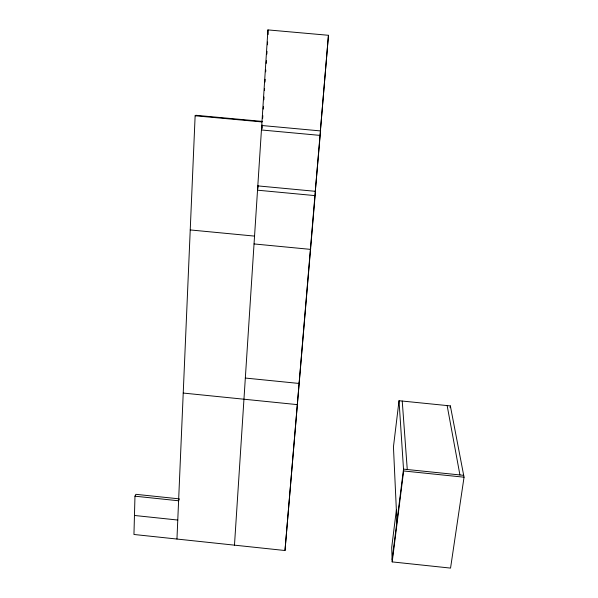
<?xml version="1.0" encoding="UTF-8"?>
<svg xmlns="http://www.w3.org/2000/svg" width="598" height="598" viewBox="0 0 598 598"><rect width="100%" height="100%" fill="white"/><g stroke="black" fill="none" stroke-linecap="round" stroke-linejoin="round"><path stroke-width="0.9" d="M179.333 498.874L135.873 494.322L134.969 496.19L133.952 534.477L284.992 550.519L328.452 35.289L267.941 29.9L234.476 545.152M176.956 539.045L195.135 115.78L195.905 115.287L262.447 121.416L261.969 121.932L195.135 115.78M261.961 128.869L262.096 126.813M262.642 118.434L262.828 115.638M263.247 109.113L263.434 106.317M263.86 99.791L264.039 96.996M264.466 90.47L264.585 88.609M265.011 82.083L265.191 79.287M265.676 71.827L265.796 69.966M266.222 63.44L266.409 60.645M266.828 54.119L267.014 51.323M267.441 44.798L267.62 42.002M284.992 550.519L315.542 190.5L315.296 191.308L257.813 185.888M315.296 191.308L320.618 130.349L320.386 130.91L261.737 125.498M320.386 130.91L328.452 35.289M396.369 510.034L391.697 547.454L392.198 561.903L450.548 568.1L464.048 477.197L450.361 405.9L399.023 400.72L393.447 446.848L396.908 521.695M392.124 559.795L403.515 469.131L463.689 475.335M392.198 561.903L403.635 470.962L399.023 400.72M450.1 407.746L450.361 405.9M258.172 185.956L257.536 190.194L314.929 195.606M262.216 124.96L261.446 129.975L320.012 135.387M297.602 403.022L297.303 404.622L183.227 393.058M299.381 381.935L299.082 383.453L245.329 378.048M310.661 248.32L310.399 249.359L254.045 243.939M179.094 499.509L178.6 500.773L134.969 496.19M190.231 229.938L254.554 236.105M403.635 470.962L464.048 477.197M134.46 515.469L177.77 520.043M447.147 405.579L459.922 474.947M402.23 401.049L407.268 469.52M267.941 29.9L268.106 34.542"/></g></svg>
